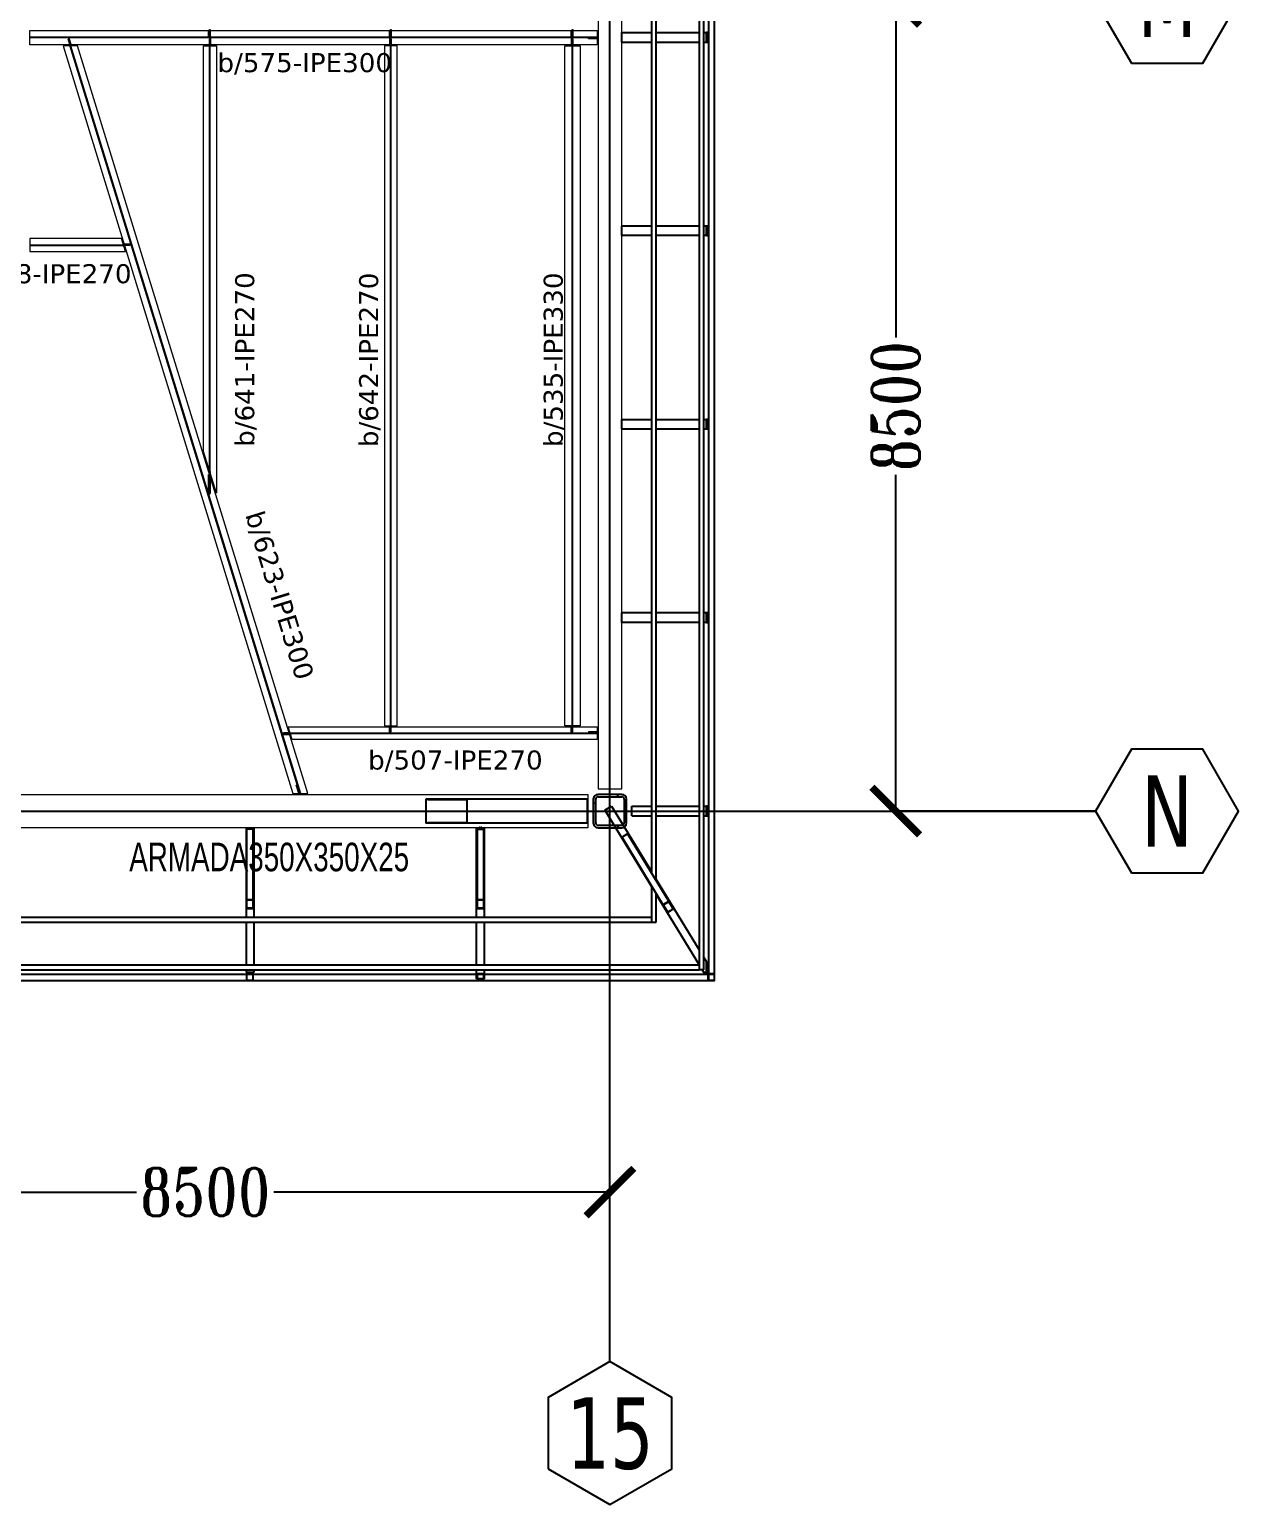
# Model space of a CAD drawing. Header units: millimetres. Extents: x -1874 to 79322, y -21218 to 33736.
# Drawn here: x 66630 to 79322, y -7280 to 8205 of the extents above; entities that cross this region are included whole.
import ezdxf
from ezdxf.enums import TextEntityAlignment as Align

# ---------------------------------------------------------------- set-up
doc = ezdxf.new("R2010")
doc.units = ezdxf.units.MM
doc.header["$LTSCALE"] = 0.9
for name, color, linetype, lineweight in [('0-1', 7, 'Continuous', 5), ('A_ALMA', 8, 'Continuous', 5), ('E_COLUMNAS-1', 254, 'Continuous', 25), ('E_COLUMNAS-2', 1, 'Continuous', 9), ('E_COLUMNAS-3', 1, 'Continuous', 35), ('E_COLUMNAS-4', 1, 'Continuous', 25), ('E_TEXTO', 3, 'Continuous', 9), ('E_VIGAS', 8, 'Continuous', 9), ('E_VIGAS-1', 5, 'Continuous', 25), ('E_VIGAS-2', 10, 'Continuous', 25), ('E_VIGAS-3', 5, 'Continuous', 25), ('HCB-VIGAS', 4, 'Continuous', 15), ('S-COLS-HDLN-1', 52, 'Continuous', 9), ('VIGAS_HCB', 4, 'Continuous', 15)]:
    doc.layers.add(name, color=color, linetype=linetype, lineweight=lineweight)
for name, color, linetype in [('COTAS', 8, 'Continuous'), ('HCB-EJES', 1, 'Continuous'), ('HCB-ROTULOS', 2, 'Continuous')]:
    doc.layers.add(name, color=color, linetype=linetype)
doc.styles.add('Arial Narrow', font='', dxfattribs={"width": 0.85, "height": 0.3})
doc.styles.add('ROMANT', font='romant.shx', dxfattribs={"width": 0.8})
doc.styles.add('VERDANA', font='verdana.ttf')
doc.styles.get('Arial Narrow').set_extended_font_data('Arial Narrow')
doc.dimstyles.new('1.125', dxfattribs={"dimscale": 0, "dimtxt": 500, "dimasz": 500, "dimexe": 4, "dimexo": 4, "dimgap": 15, "dimtad": 0, "dimdec": 0, "dimzin": 4, "dimdsep": 46, "dimtxsty": 'ROMANT', "dimblk": 'ARCHTICK', "dimcen": -10, "dimclrd": 256, "dimclrt": 3, "dimadec": 0, "dimazin": 0, "dimtfac": 1, "dimtdec": 0, "dimtix": 1, "dimtmove": 0, "dimatfit": 0, "dimldrblk": 'OBLIQUE', "dimfxl": 0.05, "dimtolj": 1, "dimtzin": 0, "dimarcsym": 0})

# ---------------------------------------------------------------- blocks, each defined once
blk = doc.blocks.new('EST_SFM_VIGA-METALICA-SECCION-C - EST_SFM_VIGA-METALICA-UPN100-1529792-_50_00m_N_E_-NIVEL-13 DOC')
at = {"layer": 'E_VIGAS-2'}
for p, q in [((13.831, 0.032), (-13.129, 0.032)), ((14.268, 0.032), (13.965, 0.032)), ((14.269, 0.032), (14.269, -0.018)), ((-13.047, -0.018), (13.749, -0.018)), ((13.882, -0.018), (14.269, -0.018))]:
    blk.add_line(p, q, dxfattribs=at)
blk = doc.blocks.new('EST_SFM_VIGA-METALICA-SECCION-C - EST_SFM_VIGA-METALICA-UPN100-1530878-_50_00m_N_E_-NIVEL-13 DOC')
at = {"layer": 'E_VIGAS-2'}
for p, q in [((14.54, 0.018), (-14.294, 0.018)), ((14.54, 0.018), (14.54, -0.032)), ((-14.294, -0.032), (14.54, -0.032))]:
    blk.add_line(p, q, dxfattribs=at)
blk = doc.blocks.new('EST_SFM_VIGA-METALICA-SECCION-C - EST_SFM_VIGA-METALICA-UPN160-1529890-_50_00m_N_E_-NIVEL-13 DOC')
at = {"layer": 'E_VIGAS-1'}
for p, q in [((14.442, 0.018), (-14.49, 0.018)), ((14.506, 0.018), (14.5, 0.018)), ((14.506, 0.018), (14.506, 0.013)), ((-14.485, -0.047), (14.437, -0.047)), ((14.438, -0.047), (14.504, -0.047))]:
    blk.add_line(p, q, dxfattribs=at)
blk = doc.blocks.new('EST_SFM_VIGA-METALICA-SECCION-C - EST_SFM_VIGA-METALICA-UPN100-1527742-_50_00m_N_E_-NIVEL-13 DOC')
at = {"layer": 'E_VIGAS-2'}
for p, q in [((34.044, 0.018), (-34.827, 0.018)), ((34.044, 0.018), (34.044, -0.032)), ((-34.827, -0.032), (34.044, -0.032))]:
    blk.add_line(p, q, dxfattribs=at)
blk = doc.blocks.new('EST_SFM_VIGA-METALICA-SECCION-C - EST_SFM_VIGA-METALICA-UPN100-1527772-_50_00m_N_E_-NIVEL-13 DOC')
at = {"layer": 'E_VIGAS-2'}
for p, q in [((34.942, 0.032), (-34.929, 0.032)), ((34.942, 0.032), (34.942, -0.018)), ((-34.929, -0.018), (34.942, -0.018))]:
    blk.add_line(p, q, dxfattribs=at)
blk = doc.blocks.new('EST_SFM_VIGA-METALICA-SECCION-C - EST_SFM_VIGA-METALICA-UPN160-1579051-_50_00m_N_E_-NIVEL-13 DOC')
at = {"layer": 'E_VIGAS-1'}
for p, q in [((30.107, 0.047), (-30.264, 0.047)), ((30.175, 0.047), (30.109, 0.047)), ((32.521, 0.047), (30.176, 0.047)), ((34.951, 0.047), (32.603, 0.047)), ((34.955, 0.047), (34.952, 0.047)), ((34.955, 0.047), (34.955, -0.016)), ((-30.269, -0.018), (30.113, -0.018)), ((30.171, -0.018), (32.533, -0.018)), ((32.591, -0.018), (34.955, -0.018))]:
    blk.add_line(p, q, dxfattribs=at)
blk = doc.blocks.new('EST_SCM_COLUMNA-METALICA-SECCION-CUADRADA - EST_SCM_COLUMNA-TUBULAR-CUADRADA_PTEØ_70x70 e_3mm-1587421-_50_00m_N_E_-NIVEL-13 DOC')
at = {"layer": 'E_COLUMNAS-1'}
for p, q in [((-0.035, 0.029), (-0.035, -0.029)), ((-0.032, -0.029), (-0.032, 0.029)), ((0.029, 0.035), (-0.029, 0.035)), ((-0.029, 0.032), (0.029, 0.032)), ((0.032, 0.029), (0.032, -0.029)), ((0.035, -0.029), (0.035, 0.029)), ((0.029, -0.032), (-0.029, -0.032)), ((-0.029, -0.035), (0.029, -0.035))]:
    blk.add_line(p, q, dxfattribs=at)
for centre, radius, start, end in [((-0.029, 0.029), 0.006, 90, 180), ((-0.029, 0.029), 0.003, 90, 180), ((0.029, 0.029), 0.006, 360, 90), ((0.029, 0.029), 0.003, 0, 90), ((-0.029, -0.029), 0.006, 180, 270), ((-0.029, -0.029), 0.003, 180, 270), ((0.029, -0.029), 0.003, 270, 360), ((0.029, -0.029), 0.006, 270, 360), ((0.029, -0.029), 0.006, 280, 350), ((0.029, -0.029), 0.003, 300, 330)]:
    blk.add_arc(centre, radius, start, end, dxfattribs=at)
blk = doc.blocks.new('EST_SCM_COLUMNA-METALICA-SECCION-CUADRADA - EST_SCM_COLUMNA-TUBULAR-CUADRADA_PTEØ_70x70 e_3mm-V5-_50_00m_N_E_-NIVEL-13 DOC')
at = {"layer": 'E_COLUMNAS-1'}
for p, q in [((-0.035, 0.029), (-0.035, -0.029)), ((-0.032, -0.029), (-0.032, 0.029)), ((0.029, 0.035), (-0.029, 0.035)), ((-0.029, 0.032), (0.029, 0.032)), ((0.032, 0.029), (0.032, -0.029)), ((0.035, -0.029), (0.035, 0.029)), ((0.029, -0.032), (-0.029, -0.032)), ((-0.029, -0.035), (0.029, -0.035))]:
    blk.add_line(p, q, dxfattribs=at)
for centre, radius, start, end in [((-0.029, 0.029), 0.006, 90, 180), ((-0.029, 0.029), 0.003, 90, 180), ((0.029, 0.029), 0.006, 360, 90), ((0.029, 0.029), 0.003, 0, 90), ((-0.029, -0.029), 0.006, 180, 270), ((-0.029, -0.029), 0.006, 190, 270), ((-0.029, -0.029), 0.003, 180, 270), ((-0.029, -0.029), 0.003, 210, 270), ((0.029, -0.029), 0.003, 270, 360), ((0.029, -0.029), 0.006, 270, 360), ((0.029, -0.029), 0.006, 270, 350), ((0.029, -0.029), 0.003, 270, 330)]:
    blk.add_arc(centre, radius, start, end, dxfattribs=at)
blk = doc.blocks.new('EST_SCM_COLUMNA-METALICA-SECCION-CUADRADA - EST_SCM_COLUMNA-TUBULAR-CUADRADA_PTEØ_70x70 e_3mm-V10-_50_00m_N_E_-NIVEL-13 DOC')
at = {"layer": 'E_COLUMNAS-2'}
h = blk.add_hatch(dxfattribs=at)
h.set_pattern_fill('FP_5', color=256, style=0, pattern_type=2)
h.set_pattern_definition([(315, (-7.522, 138.917), (0.15909903, 0.15909903), [])])
h.paths.add_polyline_path([(-0.029, 0.035), (-0.033, 0.033), (-0.035, 0.029), (-0.031, 0.031)])
h.paths.add_polyline_path([(0.029, 0.035), (-0.029, 0.035), (-0.029, 0.032), (0.029, 0.032)])
h.paths.add_polyline_path([(0.029, 0.035), (0.031, 0.031), (0.035, 0.029), (0.033, 0.033)])
h.paths.add_polyline_path([(0.035, -0.029), (0.031, -0.031), (0.029, -0.035), (0.033, -0.033)])
h.paths.add_polyline_path([(0.032, 0.029), (0.032, -0.029), (0.035, -0.029), (0.035, 0.029)])
h.paths.add_polyline_path([(-0.035, -0.029), (-0.033, -0.033), (-0.029, -0.035), (-0.031, -0.031)])
h.paths.add_polyline_path([(-0.035, 0.029), (-0.035, -0.029), (-0.032, -0.029), (-0.032, 0.029)])
h.paths.add_polyline_path([(0.029, -0.032), (-0.029, -0.032), (-0.029, -0.035), (0.029, -0.035)])
at = {"layer": 'E_COLUMNAS-1'}
for p, q in [((-0.035, 0.029), (-0.035, -0.029)), ((-0.032, -0.029), (-0.032, 0.029)), ((0.029, 0.035), (-0.029, 0.035)), ((-0.029, 0.032), (0.029, 0.032)), ((0.032, 0.029), (0.032, -0.029)), ((0.035, -0.029), (0.035, 0.029)), ((0.029, -0.032), (-0.029, -0.032)), ((-0.029, -0.035), (0.029, -0.035))]:
    blk.add_line(p, q, dxfattribs=at)
for centre, radius, start, end in [((-0.029, 0.029), 0.006, 90, 180), ((-0.029, 0.029), 0.003, 90, 180), ((0.029, 0.029), 0.006, 360, 90), ((0.029, 0.029), 0.003, 0, 90), ((-0.029, -0.029), 0.006, 180, 270), ((-0.029, -0.029), 0.003, 180, 270), ((0.029, -0.029), 0.003, 270, 360), ((0.029, -0.029), 0.006, 270, 360)]:
    blk.add_arc(centre, radius, start, end, dxfattribs=at)
blk = doc.blocks.new('DCTIB_CNI_EST_MOD-1A-FAC_0001_rvt-1-_50_00m_N_E_-NIVEL-13 DOC')
at = {"layer": 'E_COLUMNAS-1'}
for centre, radius, start, end in [((-9.971, 138.946), 0.006, 90, 170), ((-9.971, 138.946), 0.006, 90, 170), ((-9.971, 138.946), 0.003, 90, 150), ((-9.971, 138.946), 0.003, 90, 150), ((-9.913, 138.946), 0.006, 10, 90), ((-9.913, 138.946), 0.006, 10, 90), ((-9.913, 138.946), 0.003, 30, 90), ((-9.913, 138.946), 0.003, 30, 90), ((-5.128, 138.946), 0.006, 100, 170), ((-5.128, 138.946), 0.006, 100, 170), ((-5.128, 138.946), 0.003, 120, 150), ((-5.128, 138.946), 0.003, 120, 150)]:
    blk.add_arc(centre, radius, start, end, dxfattribs=at)
at = {"layer": 'E_VIGAS-1'}
for p, q in [((-6.038, 148.735), (-6.038, 148.835)), ((-6.038, 148.835), (-5.727, 148.835)), ((-5.677, 148.835), (-5.227, 148.835)), ((-5.177, 148.835), (-5.149, 148.835)), ((-5.149, 148.835), (-5.149, 148.735)), ((-5.149, 148.835), (-5.148, 148.835)), ((-5.149, 148.735), (-5.149, 148.835)), ((-5.129, 148.835), (-5.148, 148.835)), ((-5.148, 148.835), (-5.148, 148.798)), ((-6.038, 148.735), (-5.727, 148.735)), ((-5.677, 148.735), (-5.227, 148.735)), ((-5.177, 148.735), (-5.149, 148.735)), ((-5.148, 148.735), (-5.149, 148.735)), ((-5.148, 148.788), (-5.143, 148.788)), ((-5.143, 148.788), (-5.148, 148.788)), ((-5.148, 148.788), (-5.143, 148.788)), ((-5.143, 148.782), (-5.148, 148.782)), ((-5.143, 148.782), (-5.148, 148.782)), ((-5.148, 148.782), (-5.143, 148.782)), ((-5.148, 148.772), (-5.148, 148.735)), ((-5.148, 148.735), (-5.129, 148.735)), ((-5.143, 148.788), (-5.129, 148.788)), ((-5.129, 148.782), (-5.143, 148.782)), ((-6.037, 146.704), (-6.037, 146.804)), ((-5.727, 146.804), (-6.037, 146.804)), ((-5.227, 146.804), (-5.677, 146.804)), ((-5.149, 146.804), (-5.177, 146.804)), ((-5.149, 146.804), (-5.149, 146.704)), ((-5.149, 146.704), (-5.149, 146.804)), ((-5.149, 146.804), (-5.148, 146.804)), ((-5.148, 146.804), (-5.148, 146.767)), ((-5.129, 146.804), (-5.148, 146.804)), ((-5.727, 146.704), (-6.037, 146.704)), ((-5.227, 146.704), (-5.677, 146.704)), ((-5.149, 146.704), (-5.177, 146.704)), ((-5.148, 146.704), (-5.149, 146.704)), ((-5.148, 146.757), (-5.143, 146.757)), ((-5.143, 146.757), (-5.148, 146.757)), ((-5.148, 146.757), (-5.143, 146.757)), ((-5.143, 146.752), (-5.148, 146.752)), ((-5.143, 146.752), (-5.148, 146.752)), ((-5.148, 146.752), (-5.143, 146.752)), ((-5.148, 146.742), (-5.148, 146.704)), ((-5.148, 146.704), (-5.129, 146.704)), ((-5.143, 146.757), (-5.129, 146.757)), ((-5.129, 146.752), (-5.143, 146.752)), ((-6.038, 144.674), (-6.038, 144.774)), ((-6.038, 144.774), (-5.727, 144.774)), ((-6.038, 144.674), (-5.727, 144.674)), ((-5.677, 144.774), (-5.227, 144.774)), ((-5.677, 144.674), (-5.227, 144.674)), ((-5.177, 144.774), (-5.149, 144.774)), ((-5.177, 144.674), (-5.149, 144.674)), ((-5.149, 144.774), (-5.149, 144.674)), ((-5.149, 144.774), (-5.148, 144.774)), ((-5.149, 144.674), (-5.149, 144.774)), ((-5.148, 144.674), (-5.149, 144.674)), ((-5.129, 144.774), (-5.148, 144.774)), ((-5.148, 144.774), (-5.148, 144.736)), ((-5.148, 144.726), (-5.143, 144.726)), ((-5.143, 144.726), (-5.148, 144.726)), ((-5.148, 144.726), (-5.143, 144.726)), ((-5.143, 144.721), (-5.148, 144.721)), ((-5.143, 144.721), (-5.148, 144.721)), ((-5.148, 144.721), (-5.143, 144.721)), ((-5.148, 144.711), (-5.148, 144.674)), ((-5.148, 144.674), (-5.129, 144.674)), ((-5.143, 144.726), (-5.129, 144.726)), ((-5.129, 144.721), (-5.143, 144.721)), ((-6.037, 142.643), (-6.037, 142.743)), ((-5.727, 142.743), (-6.037, 142.743)), ((-5.727, 142.643), (-6.037, 142.643)), ((-5.227, 142.743), (-5.677, 142.743)), ((-5.227, 142.643), (-5.677, 142.643)), ((-5.149, 142.743), (-5.177, 142.743)), ((-5.149, 142.643), (-5.177, 142.643)), ((-5.149, 142.743), (-5.149, 142.643)), ((-5.149, 142.643), (-5.149, 142.743)), ((-5.149, 142.743), (-5.148, 142.743)), ((-5.148, 142.643), (-5.149, 142.643)), ((-5.148, 142.743), (-5.148, 142.706)), ((-5.129, 142.743), (-5.148, 142.743)), ((-5.148, 142.696), (-5.143, 142.696)), ((-5.143, 142.696), (-5.148, 142.696)), ((-5.148, 142.696), (-5.143, 142.696)), ((-5.143, 142.69), (-5.148, 142.69)), ((-5.143, 142.69), (-5.148, 142.69)), ((-5.148, 142.69), (-5.143, 142.69)), ((-5.148, 142.68), (-5.148, 142.643)), ((-5.148, 142.643), (-5.129, 142.643)), ((-5.143, 142.696), (-5.129, 142.696)), ((-5.129, 142.69), (-5.143, 142.69)), ((-6.215, 140.67), (-6.145, 140.712)), ((-6.215, 140.67), (-5.727, 139.869)), ((-6.145, 140.712), (-5.727, 140.027)), ((-5.934, 140.612), (-5.934, 140.712)), ((-5.934, 140.712), (-5.727, 140.712)), ((-5.934, 140.612), (-5.727, 140.612)), ((-5.677, 140.712), (-5.227, 140.712)), ((-5.677, 140.612), (-5.227, 140.612)), ((-5.177, 140.712), (-5.149, 140.712)), ((-5.177, 140.612), (-5.149, 140.612)), ((-5.149, 140.712), (-5.149, 140.612)), ((-5.149, 140.712), (-5.148, 140.712)), ((-5.149, 140.612), (-5.149, 140.712)), ((-5.148, 140.612), (-5.149, 140.612)), ((-5.129, 140.712), (-5.148, 140.712)), ((-5.148, 140.712), (-5.148, 140.675)), ((-5.148, 140.665), (-5.143, 140.665)), ((-5.143, 140.665), (-5.148, 140.665)), ((-5.148, 140.665), (-5.143, 140.665)), ((-5.143, 140.66), (-5.148, 140.66)), ((-5.143, 140.66), (-5.148, 140.66)), ((-5.148, 140.66), (-5.143, 140.66)), ((-5.148, 140.65), (-5.148, 140.612)), ((-5.148, 140.612), (-5.129, 140.612)), ((-5.143, 140.665), (-5.129, 140.665)), ((-5.129, 140.66), (-5.143, 140.66)), ((-9.983, 140.487), (-9.901, 140.487)), ((-9.983, 140.487), (-9.983, 139.545)), ((-9.977, 140.468), (-9.977, 139.727)), ((-9.91, 140.472), (-9.974, 140.472)), ((-9.907, 139.727), (-9.907, 140.468)), ((-9.901, 140.487), (-9.901, 139.545)), ((-7.563, 140.488), (-7.535, 140.488)), ((-7.563, 140.487), (-7.481, 140.487)), ((-7.563, 139.545), (-7.563, 140.487)), ((-7.557, 140.464), (-7.557, 139.727)), ((-7.49, 140.468), (-7.554, 140.468)), ((-7.525, 140.488), (-7.525, 140.487)), ((-7.519, 140.488), (-7.525, 140.488)), ((-7.52, 140.487), (-7.52, 140.488)), ((-7.509, 140.488), (-7.481, 140.488)), ((-7.487, 139.727), (-7.487, 140.464)), ((-7.481, 139.545), (-7.481, 140.487)), ((-6.034, 140.384), (-5.602, 139.675)), ((-5.979, 140.423), (-6.033, 140.389)), ((-5.542, 139.711), (-5.974, 140.421)), ((-5.677, 139.944), (-5.227, 139.206)), ((-9.977, 139.727), (-9.977, 139.645)), ((-9.976, 139.731), (-9.976, 139.727)), ((-9.976, 139.645), (-9.976, 139.727)), ((-9.91, 139.731), (-9.974, 139.731)), ((-9.974, 139.729), (-9.91, 139.729)), ((-9.909, 139.727), (-9.909, 139.731)), ((-9.909, 139.727), (-9.909, 139.645)), ((-9.907, 139.645), (-9.907, 139.727)), ((-7.557, 139.727), (-7.557, 139.645)), ((-7.556, 139.731), (-7.556, 139.727)), ((-7.556, 139.645), (-7.556, 139.727)), ((-7.49, 139.731), (-7.554, 139.731)), ((-7.554, 139.729), (-7.49, 139.729)), ((-7.489, 139.727), (-7.489, 139.731)), ((-7.489, 139.727), (-7.489, 139.645)), ((-7.487, 139.645), (-7.487, 139.727)), ((-5.677, 139.787), (-5.227, 139.048)), ((-5.602, 139.679), (-5.6, 139.676)), ((-5.547, 139.713), (-5.601, 139.68)), ((-5.6, 139.678), (-5.545, 139.712)), ((-5.543, 139.711), (-5.545, 139.714)), ((-5.543, 139.711), (-5.498, 139.637)), ((-5.497, 139.637), (-5.542, 139.711)), ((-9.976, 139.652), (-9.976, 139.645)), ((-9.91, 139.643), (-9.974, 139.643)), ((-9.974, 139.641), (-9.91, 139.641)), ((-9.909, 139.645), (-9.909, 139.652)), ((-7.556, 139.652), (-7.556, 139.645)), ((-7.49, 139.643), (-7.554, 139.643)), ((-7.554, 139.641), (-7.49, 139.641)), ((-7.489, 139.645), (-7.489, 139.652)), ((-5.602, 139.675), (-5.556, 139.601)), ((-5.555, 139.602), (-5.6, 139.676)), ((-5.56, 139.609), (-5.555, 139.602)), ((-5.498, 139.634), (-5.553, 139.601)), ((-5.552, 139.599), (-5.497, 139.632)), ((-5.498, 139.637), (-5.502, 139.644)), ((-9.983, 139.495), (-9.983, 139.045)), ((-9.901, 139.495), (-9.901, 139.045)), ((-7.563, 139.045), (-7.563, 139.495)), ((-7.481, 139.045), (-7.481, 139.495)), ((-5.177, 139.124), (-5.149, 139.078)), ((-5.149, 138.967), (-5.149, 139.078)), ((-5.148, 139.076), (-5.148, 139.023)), ((-5.129, 139.033), (-5.148, 139.065)), ((-9.983, 138.995), (-9.983, 138.967)), ((-9.901, 138.967), (-9.983, 138.967)), ((-9.983, 138.967), (-9.901, 138.967)), ((-9.983, 138.966), (-9.983, 138.967)), ((-9.955, 138.966), (-9.983, 138.966)), ((-9.945, 138.961), (-9.945, 138.966)), ((-9.945, 138.952), (-9.945, 138.961)), ((-9.945, 138.947), (-9.945, 138.949)), ((-9.94, 138.966), (-9.94, 138.961)), ((-9.94, 138.961), (-9.94, 138.952)), ((-9.94, 138.949), (-9.94, 138.947)), ((-9.901, 138.966), (-9.929, 138.966)), ((-9.901, 138.995), (-9.901, 138.967)), ((-9.901, 138.967), (-9.901, 138.966)), ((-7.563, 138.9), (-7.563, 138.995)), ((-7.481, 138.9), (-7.481, 138.995)), ((-5.194, 138.995), (-5.177, 138.967)), ((-5.149, 138.967), (-5.177, 138.967)), ((-5.177, 138.967), (-5.149, 138.967)), ((-5.148, 138.966), (-5.177, 138.966)), ((-5.17, 138.966), (-5.158, 138.947)), ((-5.153, 138.95), (-5.153, 138.952)), ((-5.152, 138.955), (-5.151, 138.957)), ((-5.15, 138.959), (-5.149, 138.961)), ((-5.148, 138.972), (-5.148, 138.966)), ((-5.148, 138.966), (-5.148, 138.972)), ((-5.146, 138.999), (-5.143, 138.994)), ((-5.143, 138.984), (-5.146, 138.99)), ((-7.557, 138.9), (-7.563, 138.9)), ((-7.49, 138.9), (-7.554, 138.9)), ((-7.481, 138.9), (-7.487, 138.9))]:
    blk.add_line(p, q, dxfattribs=at)
at = {"layer": 'E_VIGAS-1', "flags": 128}
for points in [[(-9.974, 140.472), (-9.975, 140.471), (-9.975, 140.471), (-9.976, 140.471), (-9.976, 140.47), (-9.977, 140.469), (-9.977, 140.469), (-9.977, 140.468)], [(-9.907, 140.468), (-9.907, 140.469), (-9.907, 140.469), (-9.908, 140.47), (-9.908, 140.471), (-9.909, 140.471), (-9.909, 140.471), (-9.91, 140.472)], [(-7.554, 140.468), (-7.555, 140.467), (-7.555, 140.467), (-7.556, 140.467), (-7.556, 140.466), (-7.557, 140.465), (-7.557, 140.465), (-7.557, 140.464)], [(-7.487, 140.464), (-7.487, 140.465), (-7.487, 140.465), (-7.488, 140.466), (-7.488, 140.467), (-7.489, 140.467), (-7.489, 140.467), (-7.49, 140.468)], [(-6.034, 140.384), (-6.034, 140.385), (-6.034, 140.386), (-6.034, 140.387), (-6.034, 140.388), (-6.034, 140.388), (-6.034, 140.389), (-6.033, 140.389)], [(-5.979, 140.423), (-5.978, 140.423), (-5.977, 140.423), (-5.977, 140.423), (-5.976, 140.423), (-5.975, 140.422), (-5.974, 140.422), (-5.974, 140.421)], [(-9.974, 139.731), (-9.975, 139.731), (-9.975, 139.731), (-9.976, 139.73), (-9.976, 139.73), (-9.977, 139.729), (-9.977, 139.728), (-9.977, 139.727)], [(-9.976, 139.727), (-9.976, 139.728), (-9.975, 139.728), (-9.975, 139.728), (-9.975, 139.729), (-9.975, 139.729), (-9.974, 139.729), (-9.974, 139.729)], [(-9.907, 139.727), (-9.907, 139.728), (-9.907, 139.729), (-9.908, 139.73), (-9.908, 139.73), (-9.909, 139.731), (-9.909, 139.731), (-9.91, 139.731)], [(-9.91, 139.729), (-9.91, 139.729), (-9.909, 139.729), (-9.909, 139.729), (-9.909, 139.728), (-9.909, 139.728), (-9.909, 139.728), (-9.909, 139.727)], [(-7.554, 139.731), (-7.555, 139.731), (-7.555, 139.731), (-7.556, 139.73), (-7.556, 139.73), (-7.557, 139.729), (-7.557, 139.728), (-7.557, 139.727)], [(-7.556, 139.727), (-7.556, 139.728), (-7.555, 139.728), (-7.555, 139.728), (-7.555, 139.729), (-7.555, 139.729), (-7.554, 139.729), (-7.554, 139.729)], [(-7.487, 139.727), (-7.487, 139.728), (-7.487, 139.729), (-7.488, 139.73), (-7.488, 139.73), (-7.489, 139.731), (-7.489, 139.731), (-7.49, 139.731)], [(-7.49, 139.729), (-7.49, 139.729), (-7.489, 139.729), (-7.489, 139.729), (-7.489, 139.728), (-7.489, 139.728), (-7.489, 139.728), (-7.489, 139.727)], [(-5.601, 139.68), (-5.602, 139.68), (-5.602, 139.679), (-5.602, 139.678), (-5.602, 139.678), (-5.602, 139.677), (-5.602, 139.676), (-5.602, 139.675)], [(-5.6, 139.676), (-5.601, 139.676), (-5.601, 139.677), (-5.601, 139.677), (-5.601, 139.678), (-5.601, 139.678), (-5.6, 139.678), (-5.6, 139.678)], [(-5.542, 139.711), (-5.542, 139.712), (-5.543, 139.713), (-5.544, 139.713), (-5.544, 139.714), (-5.545, 139.714), (-5.546, 139.714), (-5.547, 139.713)], [(-5.545, 139.712), (-5.545, 139.712), (-5.545, 139.712), (-5.544, 139.712), (-5.544, 139.712), (-5.544, 139.711), (-5.543, 139.711), (-5.543, 139.711)], [(-9.977, 139.645), (-9.977, 139.644), (-9.977, 139.643), (-9.976, 139.642), (-9.976, 139.641), (-9.975, 139.641), (-9.975, 139.641), (-9.974, 139.641)], [(-9.974, 139.643), (-9.974, 139.643), (-9.975, 139.643), (-9.975, 139.643), (-9.975, 139.643), (-9.975, 139.644), (-9.976, 139.644), (-9.976, 139.645)], [(-9.91, 139.641), (-9.909, 139.641), (-9.909, 139.641), (-9.908, 139.641), (-9.908, 139.642), (-9.907, 139.643), (-9.907, 139.644), (-9.907, 139.645)], [(-9.909, 139.645), (-9.909, 139.644), (-9.909, 139.644), (-9.909, 139.643), (-9.909, 139.643), (-9.909, 139.643), (-9.91, 139.643), (-9.91, 139.643)], [(-7.557, 139.645), (-7.557, 139.644), (-7.557, 139.643), (-7.556, 139.642), (-7.556, 139.641), (-7.555, 139.641), (-7.555, 139.641), (-7.554, 139.641)], [(-7.554, 139.643), (-7.554, 139.643), (-7.555, 139.643), (-7.555, 139.643), (-7.555, 139.643), (-7.555, 139.644), (-7.556, 139.644), (-7.556, 139.645)], [(-7.49, 139.641), (-7.489, 139.641), (-7.489, 139.641), (-7.488, 139.641), (-7.488, 139.642), (-7.487, 139.643), (-7.487, 139.644), (-7.487, 139.645)], [(-7.489, 139.645), (-7.489, 139.644), (-7.489, 139.644), (-7.489, 139.643), (-7.489, 139.643), (-7.489, 139.643), (-7.49, 139.643), (-7.49, 139.643)], [(-5.556, 139.601), (-5.556, 139.6), (-5.555, 139.6), (-5.555, 139.599), (-5.554, 139.599), (-5.553, 139.599), (-5.552, 139.599), (-5.552, 139.599)], [(-5.553, 139.601), (-5.553, 139.601), (-5.553, 139.601), (-5.554, 139.601), (-5.554, 139.601), (-5.554, 139.601), (-5.555, 139.601), (-5.555, 139.601), (-5.555, 139.602)], [(-5.498, 139.637), (-5.498, 139.636), (-5.498, 139.636), (-5.498, 139.635), (-5.498, 139.635), (-5.498, 139.635), (-5.498, 139.634), (-5.498, 139.634)], [(-5.497, 139.632), (-5.497, 139.633), (-5.496, 139.633), (-5.496, 139.634), (-5.496, 139.635), (-5.496, 139.636), (-5.496, 139.636), (-5.497, 139.637)], [(-5.149, 139.078), (-5.149, 139.077), (-5.148, 139.076)], [(-5.177, 138.966), (-5.177, 138.967), (-5.177, 138.967)], [(-5.154, 138.947), (-5.153, 138.951), (-5.152, 138.956), (-5.149, 138.96), (-5.146, 138.964), (-5.142, 138.968), (-5.138, 138.97), (-5.135, 138.971)], [(-5.143, 138.994), (-5.138, 138.987), (-5.133, 138.978), (-5.129, 138.971)], [(-5.129, 138.961), (-5.133, 138.968), (-5.138, 138.977), (-5.143, 138.984)]]:
    blk.add_lwpolyline(points, dxfattribs=at)
at = {"layer": 'E_VIGAS-1'}
for centre, start_param, end_param in [((-7.535, 140.488), 0, 1.570796), ((-7.535, 140.487), 4.974188, 5.497787), ((-7.535, 140.487), 5.759587, 6.283185), ((-7.509, 140.488), 1.570796, 3.141593), ((-7.509, 140.487), 3.141593, 3.665191), ((-7.509, 140.487), 3.926991, 4.45059)]:
    blk.add_ellipse(centre, major_axis=(0.0107, 0), ratio=0.003149, start_param=start_param, end_param=end_param, dxfattribs=at)
for points, knots in [([(-5.148, 148.798), (-5.148, 148.797), (-5.148, 148.795), (-5.147, 148.793), (-5.147, 148.791), (-5.146, 148.789), (-5.145, 148.788), (-5.143, 148.788), (-5.143, 148.788)], [0, 0, 0, 0, 0.142857, 0.285714, 0.428571, 0.571429, 0.785714, 1, 1, 1, 1]), ([(-5.143, 148.782), (-5.143, 148.782), (-5.144, 148.782), (-5.145, 148.781), (-5.146, 148.78), (-5.147, 148.779), (-5.147, 148.778), (-5.147, 148.777), (-5.148, 148.775), (-5.148, 148.774), (-5.148, 148.772)], [0, 0, 0, 0, 0.142857, 0.285714, 0.428571, 0.571429, 0.678571, 0.732143, 0.785714, 1, 1, 1, 1]), ([(-5.148, 146.767), (-5.148, 146.766), (-5.148, 146.765), (-5.147, 146.762), (-5.147, 146.76), (-5.146, 146.759), (-5.145, 146.757), (-5.143, 146.757), (-5.143, 146.757)], [0, 0, 0, 0, 0.142857, 0.285714, 0.428571, 0.571429, 0.785714, 1, 1, 1, 1]), ([(-5.143, 146.752), (-5.143, 146.752), (-5.144, 146.751), (-5.145, 146.751), (-5.146, 146.75), (-5.147, 146.748), (-5.147, 146.747), (-5.147, 146.746), (-5.148, 146.744), (-5.148, 146.743), (-5.148, 146.742)], [0, 0, 0, 0, 0.142857, 0.285714, 0.428571, 0.571429, 0.678571, 0.732143, 0.785714, 1, 1, 1, 1]), ([(-5.148, 144.736), (-5.148, 144.735), (-5.148, 144.734), (-5.147, 144.732), (-5.147, 144.73), (-5.146, 144.728), (-5.145, 144.727), (-5.143, 144.726), (-5.143, 144.726)], [0, 0, 0, 0, 0.142857, 0.285714, 0.428571, 0.571429, 0.785714, 1, 1, 1, 1]), ([(-5.143, 144.721), (-5.143, 144.721), (-5.144, 144.721), (-5.145, 144.72), (-5.146, 144.719), (-5.147, 144.718), (-5.147, 144.716), (-5.147, 144.715), (-5.148, 144.714), (-5.148, 144.712), (-5.148, 144.711)], [0, 0, 0, 0, 0.142857, 0.285714, 0.428571, 0.571429, 0.678571, 0.732143, 0.785714, 1, 1, 1, 1]), ([(-5.148, 142.706), (-5.148, 142.705), (-5.148, 142.703), (-5.147, 142.701), (-5.147, 142.699), (-5.146, 142.697), (-5.145, 142.696), (-5.143, 142.696), (-5.143, 142.696)], [0, 0, 0, 0, 0.142857, 0.285714, 0.428571, 0.571429, 0.785714, 1, 1, 1, 1]), ([(-5.143, 142.69), (-5.143, 142.69), (-5.144, 142.69), (-5.145, 142.69), (-5.146, 142.688), (-5.147, 142.687), (-5.147, 142.686), (-5.147, 142.685), (-5.148, 142.683), (-5.148, 142.682), (-5.148, 142.68)], [0, 0, 0, 0, 0.142857, 0.285714, 0.428571, 0.571429, 0.678571, 0.732143, 0.785714, 1, 1, 1, 1]), ([(-5.148, 140.675), (-5.148, 140.674), (-5.148, 140.673), (-5.147, 140.67), (-5.147, 140.669), (-5.146, 140.667), (-5.145, 140.665), (-5.143, 140.665), (-5.143, 140.665)], [0, 0, 0, 0, 0.142857, 0.285714, 0.428571, 0.571429, 0.785714, 1, 1, 1, 1]), ([(-5.143, 140.66), (-5.143, 140.66), (-5.144, 140.66), (-5.145, 140.659), (-5.146, 140.658), (-5.147, 140.656), (-5.147, 140.655), (-5.147, 140.654), (-5.148, 140.652), (-5.148, 140.651), (-5.148, 140.65)], [0, 0, 0, 0, 0.142857, 0.285714, 0.428571, 0.571429, 0.678571, 0.732143, 0.785714, 1, 1, 1, 1]), ([(-9.945, 138.961), (-9.945, 138.962), (-9.945, 138.963), (-9.947, 138.965), (-9.948, 138.965), (-9.95, 138.966), (-9.951, 138.966), (-9.952, 138.966), (-9.954, 138.966), (-9.955, 138.966)], [0, 0, 0, 0, 0.285714, 0.428571, 0.571429, 0.678571, 0.732143, 0.785714, 1, 1, 1, 1]), ([(-9.955, 138.966), (-9.954, 138.966), (-9.953, 138.966), (-9.95, 138.966), (-9.948, 138.965), (-9.946, 138.964), (-9.945, 138.963), (-9.945, 138.962), (-9.945, 138.961)], [0, 0, 0, 0, 0.142857, 0.285714, 0.428571, 0.571429, 0.785714, 1, 1, 1, 1]), ([(-9.94, 138.961), (-9.94, 138.962), (-9.939, 138.963), (-9.938, 138.965), (-9.936, 138.965), (-9.935, 138.966), (-9.934, 138.966), (-9.932, 138.966), (-9.93, 138.966), (-9.929, 138.966)], [0, 0, 0, 0, 0.285714, 0.428571, 0.571429, 0.678571, 0.732143, 0.785714, 1, 1, 1, 1]), ([(-9.929, 138.966), (-9.93, 138.966), (-9.931, 138.966), (-9.934, 138.966), (-9.936, 138.965), (-9.938, 138.964), (-9.939, 138.963), (-9.94, 138.962), (-9.94, 138.961)], [0, 0, 0, 0, 0.142857, 0.285714, 0.428571, 0.571429, 0.785714, 1, 1, 1, 1]), ([(-5.148, 139.023), (-5.148, 139.021), (-5.148, 139.018), (-5.148, 139.014), (-5.147, 139.009), (-5.147, 139.004), (-5.145, 138.998), (-5.143, 138.995), (-5.143, 138.994)], [0, 0, 0, 0, 0.142857, 0.285714, 0.428571, 0.571429, 0.857143, 1, 1, 1, 1]), ([(-5.143, 138.984), (-5.143, 138.985), (-5.144, 138.986), (-5.144, 138.986), (-5.145, 138.987), (-5.145, 138.987), (-5.145, 138.987), (-5.146, 138.987), (-5.146, 138.987), (-5.146, 138.987), (-5.146, 138.986), (-5.147, 138.986), (-5.147, 138.985), (-5.147, 138.985), (-5.147, 138.985), (-5.147, 138.985), (-5.147, 138.985), (-5.147, 138.984), (-5.147, 138.984), (-5.147, 138.983), (-5.147, 138.982), (-5.147, 138.982), (-5.147, 138.982), (-5.147, 138.982), (-5.148, 138.982), (-5.148, 138.981), (-5.148, 138.98), (-5.148, 138.98), (-5.148, 138.979), (-5.148, 138.978), (-5.148, 138.977), (-5.148, 138.975), (-5.148, 138.973), (-5.148, 138.972)], [0, 0, 0, 0, 0.071429, 0.142857, 0.160714, 0.178571, 0.214286, 0.25, 0.285714, 0.321429, 0.357143, 0.392857, 0.410714, 0.419643, 0.428571, 0.4375, 0.446429, 0.464286, 0.5, 0.535714, 0.553571, 0.5625, 0.571429, 0.580357, 0.589286, 0.607143, 0.642857, 0.678571, 0.714286, 0.75, 0.785714, 0.857143, 1, 1, 1, 1]), ([(-5.148, 138.972), (-5.148, 138.973), (-5.148, 138.975), (-5.148, 138.977), (-5.148, 138.978), (-5.148, 138.979), (-5.148, 138.98), (-5.148, 138.98), (-5.148, 138.981), (-5.148, 138.982), (-5.147, 138.982), (-5.147, 138.982), (-5.147, 138.982)], [0, 0, 0, 0, 0.1428571, 0.2142857, 0.25, 0.2857143, 0.3214286, 0.3571429, 0.3928571, 0.4107143, 0.4196429, 0.4285714, 0.4285714, 0.4285714, 0.4285714]), ([(-5.146, 138.987), (-5.146, 138.987), (-5.146, 138.987), (-5.145, 138.987), (-5.145, 138.987), (-5.145, 138.987), (-5.144, 138.986), (-5.144, 138.986), (-5.143, 138.985), (-5.143, 138.984)], [0.7142857, 0.7142857, 0.7142857, 0.7142857, 0.75, 0.7857143, 0.8214286, 0.8392857, 0.8571429, 0.9285714, 1, 1, 1, 1])]:
    blk.add_open_spline(points, degree=3, knots=knots, dxfattribs=at)
for points in [[(-5.149, 138.967), (-5.149, 138.967), (-5.149, 138.967), (-5.148, 138.966), (-5.148, 138.966)], [(-5.147, 139.009), (-5.147, 139.012), (-5.148, 139.016), (-5.148, 139.021), (-5.148, 139.023)], [(-5.143, 138.994), (-5.144, 138.996), (-5.145, 138.999), (-5.146, 139.001)]]:
    blk.add_open_spline(points, degree=3, dxfattribs=at)
at = {"layer": 'E_COLUMNAS-1', "rotation": 180}
for name, p in [('EST_SCM_COLUMNA-METALICA-SECCION-CUADRADA - EST_SCM_COLUMNA-TUBULAR-CUADRADA_PTEØ_70x70 e_3mm-V5-_50_00m_N_E_-NIVEL-13 DOC', (-9.942, 138.917)), ('EST_SCM_COLUMNA-METALICA-SECCION-CUADRADA - EST_SCM_COLUMNA-TUBULAR-CUADRADA_PTEØ_70x70 e_3mm-V10-_50_00m_N_E_-NIVEL-13 DOC', (-7.522, 138.917)), ('EST_SCM_COLUMNA-METALICA-SECCION-CUADRADA - EST_SCM_COLUMNA-TUBULAR-CUADRADA_PTEØ_70x70 e_3mm-1587421-_50_00m_N_E_-NIVEL-13 DOC', (-5.099, 138.917))]:
    blk.add_blockref(name, p, dxfattribs=at)
at = {"layer": 'E_VIGAS-1'}
for name, p, rotation in [('EST_SFM_VIGA-METALICA-SECCION-C - EST_SFM_VIGA-METALICA-UPN160-1529890-_50_00m_N_E_-NIVEL-13 DOC', (-5.082, 153.388), 269.9999999999999), ('EST_SFM_VIGA-METALICA-SECCION-C - EST_SFM_VIGA-METALICA-UPN100-1530878-_50_00m_N_E_-NIVEL-13 DOC', (-5.195, 153.535), 270), ('EST_SFM_VIGA-METALICA-SECCION-C - EST_SFM_VIGA-METALICA-UPN100-1529792-_50_00m_N_E_-NIVEL-13 DOC', (-5.709, 153.763), 270.0000000000001)]:
    blk.add_blockref(name, p, dxfattribs=dict(at, rotation=rotation))
for name, p in [('EST_SFM_VIGA-METALICA-SECCION-C - EST_SFM_VIGA-METALICA-UPN100-1527742-_50_00m_N_E_-NIVEL-13 DOC', (-39.77, 139.527)), ('EST_SFM_VIGA-METALICA-SECCION-C - EST_SFM_VIGA-METALICA-UPN160-1579051-_50_00m_N_E_-NIVEL-13 DOC', (-40.084, 138.9)), ('EST_SFM_VIGA-METALICA-SECCION-C - EST_SFM_VIGA-METALICA-UPN100-1527772-_50_00m_N_E_-NIVEL-13 DOC', (-40.169, 139.013))]:
    blk.add_blockref(name, p, dxfattribs=at)
blk = doc.blocks.new('EST_SCM_COLUMNA-METALICA-SECCION-CUADRADA - EST_SCM_COLUMNA-TUBULAR-CUADRADA_ARMADA_350X350X25-2301501-_50_00m_N_E_-NIVEL-13 DOC')
at = {"layer": 'S-COLS-HDLN-1'}
h = blk.add_hatch(dxfattribs=at)
h.set_pattern_fill('FP_7', color=256, style=0, pattern_type=2)
h.set_pattern_definition([(135, (6.162, -140.662), (-0.15909903, -0.15909903), [])])
h.paths.add_polyline_path([(-0.125, -0.175), (0.125, -0.175), (0.144, -0.171), (0.16, -0.16), (0.171, -0.144), (0.175, -0.125), (0.175, 0.125), (0.171, 0.144), (0.16, 0.16), (0.144, 0.171), (0.125, 0.175), (-0.125, 0.175), (-0.144, 0.171), (-0.16, 0.16), (-0.171, 0.144), (-0.175, 0.125), (-0.175, -0.125), (-0.171, -0.144), (-0.16, -0.16), (-0.144, -0.171)])
h.paths.add_polyline_path([(-0.125, -0.15), (-0.138, -0.147), (-0.147, -0.138), (-0.15, -0.125), (-0.15, 0.125), (-0.147, 0.137), (-0.138, 0.147), (-0.125, 0.15), (0.125, 0.15), (0.137, 0.147), (0.147, 0.137), (0.15, 0.125), (0.15, -0.125), (0.147, -0.138), (0.137, -0.147), (0.125, -0.15), (-0.1, -0.15)])
at = {"layer": 'E_COLUMNAS-4'}
for p, q in [((0.125, 0.175), (-0.125, 0.175)), ((-0.175, 0.125), (-0.175, -0.125)), ((-0.15, -0.125), (-0.15, 0.125)), ((-0.125, 0.15), (0.125, 0.15)), ((0.15, 0.125), (0.15, -0.125)), ((0.175, -0.125), (0.175, 0.125)), ((0.125, -0.15), (-0.125, -0.15)), ((-0.125, -0.175), (0.125, -0.175))]:
    blk.add_line(p, q, dxfattribs=at)
for centre, radius, start, end in [((-0.125, 0.125), 0.05, 90, 180), ((0.125, 0.125), 0.05, 360, 90), ((-0.125, 0.125), 0.025, 90, 180), ((0.125, 0.125), 0.025, 0, 90), ((-0.125, -0.125), 0.05, 180, 270), ((-0.125, -0.125), 0.025, 180, 270), ((0.125, -0.125), 0.05, 270, 360), ((0.125, -0.125), 0.025, 270, 0)]:
    blk.add_arc(centre, radius, start, end, dxfattribs=at)
blk = doc.blocks.new('_ArchTick')
at = {"color": 0, "linetype": 'ByBlock', "const_width": 0.15}
blk.add_lwpolyline([(-0.5, -0.5), (0.5, 0.5)], dxfattribs=at)
blk = doc.blocks.new('*D37')
at = {"layer": 'COTAS', "color": 0, "lineweight": -2, "transparency": 16777216}
for p, q in [((77818, 8500), (75720, 8500)), ((77818, 0), (75720, 0))]:
    blk.add_line(p, q, dxfattribs=at)
at = {"layer": 'COTAS', "lineweight": -2, "transparency": 16777216}
for p, q in [((75724, 8500), (75724, 4970)), ((75724, 0), (75724, 3530))]:
    blk.add_line(p, q, dxfattribs=at)
at = {"layer": 'Defpoints', "color": 0, "transparency": 16777216}
for p in [(75724, 8500), (77822, 8500), (77822, 0)]:
    blk.add_point(p, dxfattribs=at)
at = {"layer": 'COTAS', "lineweight": -2, "transparency": 16777216, "xscale": 500, "yscale": 500, "zscale": 500}
for p, rotation in [((75724, 8500), 90), ((75724, 0), 270)]:
    blk.add_blockref('_ArchTick', p, dxfattribs=dict(at, rotation=rotation))
at = {"layer": 'COTAS', "color": 3, "transparency": 16777216, "insert": (75724, 4250), "char_height": 500, "attachment_point": 5, "rotation": 90, "style": 'ROMANT'}
blk.add_mtext('\\A1;8500', dxfattribs=at)
blk = doc.blocks.new('_Oblique')
at = {"color": 0, "linetype": 'ByBlock', "lineweight": -2}
blk.add_line((-0.5, -0.5), (0.5, 0.5), dxfattribs=at)
blk = doc.blocks.new('*D41')
at = {"layer": 'COTAS', "color": 0, "lineweight": -2, "transparency": 16777216}
for p, q in [((64224, -5776), (64224, -3996)), ((72724, -5776), (72724, -3996))]:
    blk.add_line(p, q, dxfattribs=at)
at = {"layer": 'COTAS', "lineweight": -2, "transparency": 16777216}
for p, q in [((64224, -4000), (67754, -4000)), ((72724, -4000), (69194, -4000))]:
    blk.add_line(p, q, dxfattribs=at)
at = {"layer": 'Defpoints', "color": 0, "transparency": 16777216}
for p in [(72724, -4000), (64224, -5780), (72724, -5780)]:
    blk.add_point(p, dxfattribs=at)
at = {"layer": 'COTAS', "lineweight": -2, "transparency": 16777216, "xscale": 500, "yscale": 500, "zscale": 500, "rotation": 180}
blk.add_blockref('_ArchTick', (64224, -4000), dxfattribs=at)
at = {"layer": 'COTAS', "lineweight": -2, "transparency": 16777216, "xscale": 500, "yscale": 500, "zscale": 500}
blk.add_blockref('_ArchTick', (72724, -4000), dxfattribs=at)
at = {"layer": 'COTAS', "color": 3, "transparency": 16777216, "insert": (68474, -4000), "char_height": 500, "attachment_point": 5, "style": 'ROMANT'}
blk.add_mtext('\\A1;8500', dxfattribs=at)

msp = doc.modelspace()

# ---------------------------------------------------------------- hatches: boundary and pattern name
at = {"layer": 'E_VIGAS'}
h = msp.add_hatch(dxfattribs=at)
h.set_pattern_fill('FP_2', color=256, scale=1000, style=0, pattern_type=2)
h.set_pattern_definition([(45, (78885.9, -140662.4), (-376.888, 376.888), []), (45, (78885.9, -140091.4), (-376.888, 376.888), [])])
h.paths.add_polyline_path([(71151.4, -125), (71216.2, -125), (71216.2, -123), (70798.5, -123), (70798.5, -125), (70856.9, -125)])
h.paths.add_polyline_path([(71219.7, -121), (71223.1, -121), (71223.1, 121), (71219.7, 121), (71219.7, 3.9)])
h.paths.add_polyline_path([(70795, -121), (70795, 121), (70791.5, 121), (70791.5, -121)])
h.paths.add_polyline_path([(71151.4, 123), (71216.2, 123), (71216.2, 125), (70798.5, 125), (70798.5, 123), (70856.9, 123)])

# ---------------------------------------------------------------- linework, layer by layer
at = {"layer": 'A_ALMA'}
for p, q in [((72589.8, 8123.7), (66635, 8123.7)), ((72589.8, 8116.6), (66635, 8116.6)), ((69468, 184.7), (67054.6, 8038)), ((69477.7, 184.5), (67065.1, 8035.2)), ((68520.7, 3566), (68520.7, 8035.2)), ((68527.3, 3544.5), (68527.3, 8035.2)), ((70420.7, 895.2), (70420.7, 8034.8)), ((70427.3, 895.2), (70427.3, 8034.8)), ((72327.9, 895.3), (72327.9, 8037.7)), ((72335.4, 895.3), (72335.4, 8037.7)), ((66635, 5945.4), (67617, 5945.4)), ((66635, 5938.8), (67617, 5938.8)), ((69366.7, 820.8), (72589.8, 820.8)), ((69368.8, 814.2), (72589.8, 814.2))]:
    msp.add_line(p, q, dxfattribs=at)
at = {"layer": 'E_VIGAS'}
msp.add_lwpolyline([(72599.8, 235), (72849.8, 235), (72849.8, 25265), (72599.8, 25265)], close=True, dxfattribs=at)
at = {"layer": 'E_VIGAS-3'}
for p, q in [((70791.5, 121), (70791.5, -121)), ((70795, -121), (70795, 121)), ((71216.2, 125), (70798.5, 125)), ((70810.8, 123), (70798.5, 123)), ((70810.8, 123), (71216.2, 123)), ((72482.6, 125), (71216.2, 125)), ((71222.2, 123), (71216.9, 123)), ((71219.7, 121), (71219.7, -121)), ((71223.1, -121), (71223.1, 121)), ((72489.5, -121), (72489.5, 121)), ((70798.5, -123), (70810.8, -123)), ((70798.5, -125), (71216.2, -125)), ((71216.2, -123), (70810.8, -123)), ((71216.2, -125), (72482.6, -125)), ((71216.9, -123), (71222.2, -123))]:
    msp.add_line(p, q, dxfattribs=at)
at = {"layer": 'E_VIGAS-3', "flags": 128}
for points in [[(70798.5, 125), (70797.1, 124.9), (70795.8, 124.7), (70794.6, 124.3), (70793.6, 123.8), (70792.7, 123.2), (70792.1, 122.5), (70791.7, 121.8), (70791.5, 121)], [(70795, 121), (70795.1, 121.4), (70795.3, 121.8), (70795.6, 122.1), (70796, 122.4), (70796.5, 122.7), (70797.1, 122.8), (70797.8, 123), (70798.5, 123)], [(71216.2, 123), (71216.9, 123), (71217.5, 122.8), (71218.1, 122.7), (71218.6, 122.4), (71219.1, 122.1), (71219.4, 121.8), (71219.6, 121.4), (71219.7, 121)], [(71223.1, 121), (71223, 121.8), (71222.6, 122.5), (71221.9, 123.2), (71221.1, 123.8), (71220, 124.3), (71218.8, 124.7), (71217.6, 124.9), (71216.9, 125)], [(72489.5, 121), (72489.4, 121.8), (72489, 122.5), (72488.4, 123.2), (72487.5, 123.8), (72486.4, 124.3), (72485.3, 124.7), (72484, 124.9), (72482.6, 125)], [(70791.5, -121), (70791.7, -121.8), (70792.1, -122.5), (70792.7, -123.2), (70793.6, -123.8), (70794.6, -124.3), (70795.8, -124.7), (70797.1, -124.9), (70798.5, -125)], [(70798.5, -123), (70797.8, -123), (70797.1, -122.8), (70796.5, -122.7), (70796, -122.4), (70795.6, -122.1), (70795.3, -121.8), (70795.1, -121.4), (70795, -121)], [(71219.7, -121), (71219.6, -121.4), (71219.4, -121.8), (71219.1, -122.1), (71218.6, -122.4), (71218.1, -122.7), (71217.5, -122.8), (71216.9, -123), (71216.2, -123)], [(71216.9, -125), (71217.6, -124.9), (71218.8, -124.7), (71220, -124.3), (71221.1, -123.8), (71221.9, -123.2), (71222.6, -122.5), (71223, -121.8), (71223.1, -121)], [(72482.6, -125), (72484, -124.9), (72485.3, -124.7), (72486.4, -124.3), (72487.5, -123.8), (72488.4, -123.2), (72489, -122.5), (72489.4, -121.8), (72489.5, -121)]]:
    msp.add_lwpolyline(points, dxfattribs=at)
at = {"layer": 'HCB-EJES'}
for p, q in [((72723.8, -5780.2), (72723.8, 31280.5)), ((-374.5, 0), (77822.1, 0))]:
    msp.add_line(p, q, dxfattribs=at)
at = {"layer": 'HCB-ROTULOS'}
for points in [[(78197.1, 7850.5), (78947.1, 7850.5), (79322.1, 8500), (78947.1, 9149.5), (78197.1, 9149.5), (77822.1, 8500)], [(78197.1, -649.5), (78947.1, -649.5), (79322.1, 0), (78947.1, 649.5), (78197.1, 649.5), (77822.1, 0)], [(72074.3, -6905.2), (72723.8, -7280.2), (73373.3, -6905.2), (73373.3, -6155.2), (72723.8, -5780.2), (72074.3, -6155.2)]]:
    msp.add_lwpolyline(points, close=True, dxfattribs=at)
at = {"layer": 'HCB-VIGAS'}
for points in [[(67062.3, 8037.7), (67055.5, 8035.6), (67034.8, 8103.1), (67041.6, 8105.1)], [(67044.9, 8116.6), (67038.6, 8114.7), (67059.4, 8047.3), (67065.7, 8049.2)], [(68520.7, 8123.7), (68510.7, 8123.7), (68510.7, 8195.2), (68520.7, 8195.2)], [(68520.7, 8205.2), (68527.3, 8205.2), (68527.3, 8133.7), (68520.7, 8133.7)], [(68527.3, 8035.2), (68520.7, 8035.2), (68520.7, 8106.6), (68527.3, 8106.6)], [(68533.9, 8116.6), (68527.3, 8116.6), (68527.3, 8045.2), (68533.9, 8045.2)], [(70420.7, 8123.7), (70410.7, 8123.7), (70410.7, 8195.2), (70420.7, 8195.2)], [(70420.7, 8116.6), (70410.7, 8116.6), (70410.7, 8045.2), (70420.7, 8045.2)], [(70420.7, 8205.2), (70427.3, 8205.2), (70427.3, 8133.7), (70420.7, 8133.7)], [(70427.3, 8035.2), (70420.7, 8035.2), (70420.7, 8106.6), (70427.3, 8106.6)], [(72327.9, 8123.7), (72317.9, 8123.7), (72317.9, 8195.2), (72327.9, 8195.2)], [(72327.9, 8116.6), (72317.9, 8116.6), (72317.9, 8045.2), (72327.9, 8045.2)], [(72327.9, 8205.1), (72335.4, 8205.2), (72335.4, 8133.7), (72327.9, 8133.7)], [(72335.4, 8035.1), (72327.9, 8035.1), (72327.9, 8106.6), (72335.4, 8106.6)], [(72499.8, 8116.6), (72599.8, 8116.6), (72599.8, 8106.6), (72499.8, 8106.6)], [(67616.9, 5944.6), (67684.8, 5944.6), (67684.8, 5938), (67616.9, 5938)], [(67625.3, 5954.6), (67694.8, 5954.6), (67694.8, 5944.6), (67625.3, 5944.6)], [(68520.7, 3565.9), (68527.3, 3565.9), (68527.3, 3334.5), (68520.7, 3334.5)], [(68510.7, 3531.9), (68520.7, 3531.9), (68520.7, 3324.5), (68510.7, 3324.5)], [(69287.2, 804.2), (69358.3, 804.2), (69358.3, 814.2), (69287.2, 814.2)], [(69366.7, 820.8), (69297.2, 820.8), (69297.2, 814.2), (69366.7, 814.2)], [(70420.7, 820.8), (70410.7, 820.8), (70410.7, 885.2), (70420.7, 885.2)], [(70427.3, 895.2), (70420.7, 895.2), (70420.7, 830.8), (70427.3, 830.8)], [(72327.9, 820.9), (72317.9, 820.9), (72317.9, 885.2), (72327.9, 885.2)], [(72335.4, 895.1), (72327.9, 895.1), (72327.9, 830.7), (72335.4, 830.7)], [(72499.8, 820.8), (72599.8, 820.8), (72599.8, 830.8), (72499.8, 830.8)], [(69470, 178), (69460.5, 175), (69431.1, 270.6), (69440.7, 273.5)]]:
    msp.add_lwpolyline(points, close=True, dxfattribs=at)
at = {"layer": 'VIGAS_HCB'}
for points in [[(66635, 8195.2), (72589.8, 8195.2), (72589.8, 8045.2), (66635, 8045.2)], [(67136.9, 8025.2), (67136.9, 8025.2)], [(68456.5, 8035.2), (68591.5, 8035.2), (68591.5, 3336.2), (68456.5, 3774.3)], [(70356.5, 895.2), (70491.5, 895.2), (70491.5, 8035.2), (70356.5, 8035.2)], [(72411.6, 895.1), (72251.6, 895.1), (72251.6, 8035.2), (72411.6, 8035.2)], [(66635, 5874.9), (67636.3, 5874.9), (67594.9, 6009.6), (66635, 6009.6)], [(72589.8, 750.1), (69388.5, 750.2), (69346.9, 885.2), (72589.8, 885.1)], [(72489.8, -175), (66425, -175), (66425, 175), (72489.8, 175)]]:
    msp.add_lwpolyline(points, close=True, dxfattribs=at)
msp.add_lwpolyline([(69395.4, 184.7), (69552.3, 184.7), (67132.8, 8035.4), (66982.8, 8035.4), (69395.4, 184.7)], dxfattribs=at)

# ---------------------------------------------------------------- block references
at = {"layer": '0-1', "xscale": 999.9999999999866, "yscale": 999.9999999999866, "zscale": 999.9999999999866}
msp.add_blockref('DCTIB_CNI_EST_MOD-1A-FAC_0001_rvt-1-_50_00m_N_E_-NIVEL-13 DOC', (78885.9, -140662.4), dxfattribs=at)
at = {"layer": 'E_COLUMNAS-3', "xscale": 999.9999999999866, "yscale": 999.9999999999866, "zscale": 999.9999999999866}
msp.add_blockref('EST_SCM_COLUMNA-METALICA-SECCION-CUADRADA - EST_SCM_COLUMNA-TUBULAR-CUADRADA_ARMADA_350X350X25-2301501-_50_00m_N_E_-NIVEL-13 DOC', (72723.8, 0), dxfattribs=at)

# ---------------------------------------------------------------- texts
at = {"layer": 'E_TEXTO', "attachment_point": 1}
for s, insert, char_height, width, style in [('b/575-IPE300', (68603, 7957.3), 200, 1206.139, 'VERDANA'), ('b/508-IPE270', (65869, 5741.5), 200, 1206.139, 'VERDANA'), ('ARMADA350X350X25', (67677.1, -332.1), 300, 3669.524, 'Arial Narrow')]:
    msp.add_mtext(s, dxfattribs=dict(at, insert=insert, char_height=char_height, width=width, style=style))
at = {"layer": 'E_TEXTO', "char_height": 200, "width": 1206.139, "attachment_point": 1, "style": 'VERDANA'}
for s, insert, rotation in [('b/641-IPE270', (68789, 3823.7), 90), ('b/642-IPE270', (70090.3, 3820), 90), ('b/535-IPE330', (72028.1, 3821.8), 90), ('b/623-IPE300', (69084.3, 3170.7), 287.08294), ('b/507-IPE270', (70184.7, 636.1), 0.0001)]:
    msp.add_mtext(s, dxfattribs=dict(at, insert=insert, rotation=rotation))
at = {"layer": 'HCB-ROTULOS', "color": 4, "style": 'VERDANA', "width": 0.7}
for s, p in [('M', (78572.1, 8500)), ('N', (78570.7, 0)), ('15', (72723.8, -6530.2))]:
    msp.add_text(s, height=750, dxfattribs=at).set_placement(p, align=Align.MIDDLE_CENTER)

# ---------------------------------------------------------------- dimensions: what is measured, and where the dimension line sits
at = {"layer": 'COTAS'}
for base, p1, p2, angle, picture, middle in [((75723.8, 8500), (77822.1, 0), (77822.1, 8500), 270, '*D37', (75723.8, 4250)), ((72723.8, -4000), (64223.8, -5780.2), (72723.8, -5780.2), 180, '*D41', (68473.8, -4000))]:
    dim = msp.add_linear_dim(base=base, p1=p1, p2=p2, angle=angle, dimstyle='1.125', override={"dimscale": 1}, dxfattribs=at)
    dim.commit()
    dim.dimension.update_dxf_attribs({"geometry": picture, "text_midpoint": middle})

doc.saveas('drawing.dxf')
